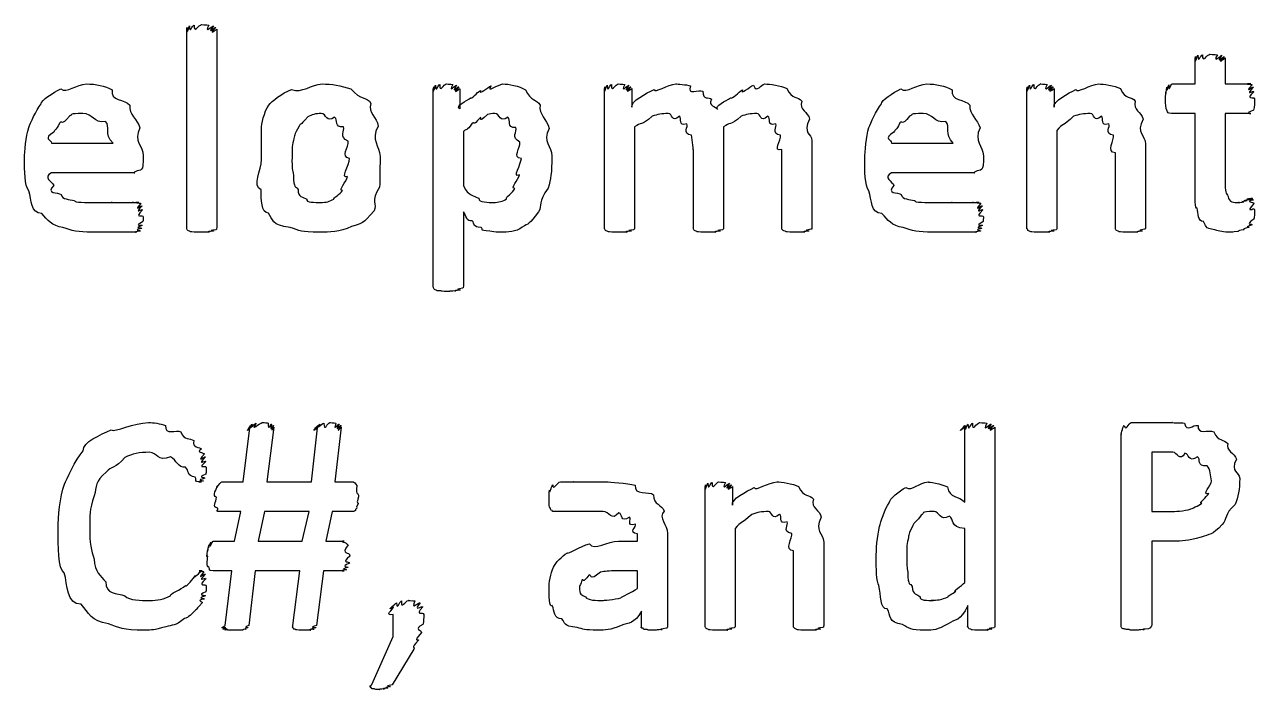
# Model space of a CAD drawing. Header units: millimetres. Extents: x 0 to 216, y 0 to 279.
# Drawn here: x 115.94 to 130.57, y 118.52 to 126.44 of the extents above; entities that cross this region are included whole.
import ezdxf

# ---------------------------------------------------------------- set-up
doc = ezdxf.new("R2010")
doc.units = ezdxf.units.MM
doc.layers.get('0').update_dxf_attribs({"linetype": 'CONTINUOUS'})

msp = doc.modelspace()

# ---------------------------------------------------------------- linework, layer by layer
at = {"color": 0}
for p, q in [((117.865, 124.021), (117.865, 126.38)), ((118.223, 126.38), (118.223, 124.021)), ((129.866, 125.729), (129.866, 126.038)), ((130.225, 126.038), (130.225, 125.729)), ((129.591, 125.729), (129.866, 125.729)), ((130.225, 125.729), (130.528, 125.729)), ((120.8, 123.321), (120.8, 125.669)), ((121.114, 125.669), (121.114, 125.432)), ((122.837, 124.021), (122.837, 125.674)), ((123.162, 125.674), (123.162, 125.454)), ((127.864, 124.021), (127.864, 125.674)), ((128.189, 125.674), (128.189, 125.454)), ((129.866, 125.377), (129.585, 125.377)), ((129.866, 124.484), (129.866, 125.377)), ((130.528, 125.377), (130.225, 125.377)), ((130.225, 125.377), (130.225, 124.605)), ((121.158, 125.162), (121.158, 124.522)), ((123.195, 125.217), (123.195, 124.021)), ((124.254, 125.217), (124.254, 124.021)), ((128.222, 125.173), (128.222, 124.021)), ((116.255, 125.024), (116.989, 125.024)), ((125.306, 125.052), (125.306, 124.021)), ((126.255, 125.024), (126.988, 125.024)), ((129.275, 125.013), (129.275, 124.021)), ((117.347, 124.875), (117.347, 124.815)), ((120.166, 124.864), (120.166, 124.864)), ((122.211, 124.87), (122.211, 124.87)), ((123.895, 124.021), (123.895, 124.947)), ((124.948, 124.021), (124.948, 124.947)), ((127.346, 124.875), (127.346, 124.815)), ((128.917, 124.021), (128.917, 124.908)), ((119.803, 124.842), (119.803, 124.842)), ((121.848, 124.842), (121.848, 124.842)), ((117.242, 124.671), (116.255, 124.671)), ((127.241, 124.671), (126.255, 124.671)), ((121.158, 124.208), (121.158, 123.321)), ((130.572, 124.236), (130.572, 124.236)), ((118.539, 120.993), (118.616, 121.638)), ((118.903, 121.643), (118.82, 120.993)), ((119.349, 120.993), (119.421, 121.638)), ((119.702, 121.643), (119.63, 120.993)), ((127.124, 120.751), (127.124, 121.643)), ((127.482, 121.643), (127.482, 119.284)), ((129.107, 121.699), (129.598, 121.699)), ((128.986, 119.29), (128.986, 121.561)), ((129.603, 121.346), (129.35, 121.346)), ((129.35, 121.346), (129.35, 120.64)), ((118.285, 120.993), (118.539, 120.993)), ((118.82, 120.993), (119.349, 120.993)), ((119.63, 120.993), (119.845, 120.993)), ((124.035, 119.284), (124.035, 120.938)), ((124.36, 120.938), (124.36, 120.717)), ((130.061, 121.004), (130.061, 121.004)), ((130.397, 121.032), (130.397, 121.032)), ((119.911, 120.817), (119.911, 120.817)), ((118.511, 120.64), (118.285, 120.64)), ((118.434, 120.288), (118.511, 120.64)), ((118.792, 120.64), (118.715, 120.288)), ((119.321, 120.64), (118.792, 120.64)), ((119.239, 120.288), (119.321, 120.64)), ((119.597, 120.64), (119.52, 120.288)), ((119.845, 120.64), (119.597, 120.64)), ((129.35, 120.64), (129.598, 120.64)), ((123.23, 120.288), (123.23, 120.376)), ((123.588, 120.381), (123.588, 119.284)), ((124.393, 120.437), (124.393, 119.284)), ((127.124, 119.797), (127.124, 120.437)), ((118.181, 120.288), (118.434, 120.288)), ((118.715, 120.288), (119.239, 120.288)), ((119.52, 120.288), (119.741, 120.288)), ((123.004, 120.288), (123.23, 120.288)), ((125.087, 119.284), (125.087, 120.172)), ((125.446, 120.276), (125.446, 119.284)), ((129.598, 120.288), (129.35, 120.288)), ((129.35, 120.288), (129.35, 119.295)), ((118.401, 119.935), (118.181, 119.935)), ((118.324, 119.284), (118.401, 119.935)), ((118.682, 119.935), (118.605, 119.284)), ((119.211, 119.935), (118.682, 119.935)), ((119.129, 119.284), (119.211, 119.935)), ((119.493, 119.935), (119.41, 119.284)), ((119.741, 119.935), (119.493, 119.935)), ((123.23, 119.935), (122.993, 119.935)), ((123.23, 119.725), (123.23, 119.935)), ((118.098, 119.753), (118.098, 119.753)), ((123.279, 119.284), (123.279, 119.455)), ((127.163, 119.29), (127.163, 119.521)), ((120.322, 119.152), (120.322, 119.417)), ((120.686, 119.417), (120.686, 119.417)), ((120.069, 118.584), (120.322, 119.152)), ((120.57, 119.003), (120.311, 118.579))]:
    msp.add_line(p, q, dxfattribs=at)
for points in [[(117.865, 126.38), (117.865, 126.287), (117.866, 126.394), (117.87, 126.402)], [(117.87, 126.402), (117.876, 126.303), (117.887, 126.414), (117.898, 126.419)], [(117.898, 126.419), (117.901, 126.314), (117.931, 126.43), (117.953, 126.43)], [(117.953, 126.43), (117.949, 126.317), (118.008, 126.435), (118.041, 126.435)], [(118.041, 126.435), (118.019, 126.435), (118.108, 126.432), (118.129, 126.43)], [(118.129, 126.43), (118.066, 126.314), (118.174, 126.425), (118.185, 126.419)], [(118.185, 126.419), (118.092, 126.303), (118.208, 126.409), (118.212, 126.402)], [(118.212, 126.402), (118.103, 126.287), (118.223, 126.387), (118.223, 126.38)], [(129.866, 126.038), (129.866, 125.939), (129.868, 126.046), (129.872, 126.055)], [(129.872, 126.055), (129.877, 125.953), (129.889, 126.067), (129.899, 126.071)], [(129.899, 126.071), (129.902, 125.961), (129.933, 126.077), (129.955, 126.077)], [(129.955, 126.077), (129.95, 125.964), (130.01, 126.082), (130.043, 126.082)], [(130.043, 126.082), (130.021, 126.082), (130.109, 126.08), (130.131, 126.077)], [(130.131, 126.077), (130.067, 125.961), (130.175, 126.074), (130.186, 126.071)], [(130.186, 126.071), (130.094, 125.953), (130.21, 126.062), (130.213, 126.055)], [(130.213, 126.055), (130.105, 125.939), (130.225, 126.041), (130.225, 126.038)], [(116.366, 125.669), (116.432, 125.611), (116.56, 125.729), (116.674, 125.729)], [(116.674, 125.729), (116.78, 125.729), (116.892, 125.705), (116.978, 125.658)], [(119.114, 125.663), (119.232, 125.611), (119.356, 125.729), (119.477, 125.729)], [(119.477, 125.729), (119.585, 125.729), (119.705, 125.709), (119.819, 125.669)], [(120.828, 125.713), (120.833, 125.608), (120.858, 125.724), (120.878, 125.724)], [(120.878, 125.724), (120.873, 125.611), (120.924, 125.729), (120.954, 125.729)], [(120.954, 125.729), (120.935, 125.729), (121.012, 125.727), (121.032, 125.724)], [(121.032, 125.724), (120.972, 125.608), (121.065, 125.72), (121.076, 125.713)], [(121.489, 125.707), (121.42, 125.611), (121.579, 125.729), (121.627, 125.729)], [(121.627, 125.729), (121.693, 125.729), (121.823, 125.705), (121.897, 125.658)], [(122.87, 125.713), (122.873, 125.608), (122.9, 125.724), (122.92, 125.724)], [(122.92, 125.724), (122.914, 125.611), (122.969, 125.729), (123.002, 125.729)], [(123.002, 125.729), (122.976, 125.729), (123.057, 125.727), (123.08, 125.724)], [(123.08, 125.724), (123.02, 125.608), (123.118, 125.72), (123.129, 125.713)], [(123.427, 125.663), (123.432, 125.611), (123.597, 125.729), (123.686, 125.729)], [(123.686, 125.729), (123.704, 125.729), (123.81, 125.721), (123.862, 125.707)], [(124.612, 125.713), (124.652, 125.611), (124.7, 125.729), (124.744, 125.729)], [(124.744, 125.729), (124.802, 125.729), (124.938, 125.71), (125.009, 125.674)], [(126.365, 125.669), (126.431, 125.611), (126.559, 125.729), (126.673, 125.729)], [(126.673, 125.729), (126.78, 125.729), (126.891, 125.705), (126.977, 125.658)], [(127.897, 125.713), (127.9, 125.608), (127.927, 125.724), (127.947, 125.724)], [(127.947, 125.724), (127.941, 125.611), (127.996, 125.729), (128.029, 125.729)], [(128.029, 125.729), (128.003, 125.729), (128.084, 125.727), (128.107, 125.724)], [(128.107, 125.724), (128.047, 125.608), (128.145, 125.72), (128.156, 125.713)], [(128.448, 125.663), (128.459, 125.611), (128.626, 125.729), (128.718, 125.729)], [(128.718, 125.729), (128.771, 125.729), (128.907, 125.71), (128.977, 125.674)], [(129.552, 125.718), (129.55, 125.611), (129.576, 125.729), (129.591, 125.729)], [(130.528, 125.729), (130.431, 125.729), (130.54, 125.725), (130.544, 125.718)], [(116.134, 125.493), (116.13, 125.531), (116.273, 125.627), (116.366, 125.669)], [(116.978, 125.658), (116.95, 125.52), (117.132, 125.553), (117.187, 125.476)], [(118.843, 125.476), (118.877, 125.523), (118.995, 125.619), (119.114, 125.663)], [(119.819, 125.669), (119.935, 125.534), (120.015, 125.575), (120.056, 125.498)], [(120.8, 125.669), (120.8, 125.586), (120.802, 125.692), (120.806, 125.696)], [(120.806, 125.696), (120.807, 125.597), (120.817, 125.709), (120.828, 125.713)], [(121.076, 125.713), (120.999, 125.597), (121.099, 125.703), (121.103, 125.696)], [(121.103, 125.696), (121.01, 125.582), (121.114, 125.68), (121.114, 125.669)], [(121.241, 125.564), (121.252, 125.538), (121.321, 125.63), (121.363, 125.652)], [(121.363, 125.652), (121.336, 125.586), (121.448, 125.696), (121.489, 125.707)], [(121.897, 125.658), (121.958, 125.52), (122.029, 125.553), (122.073, 125.476)], [(122.837, 125.674), (122.837, 125.582), (122.838, 125.688), (122.843, 125.696)], [(122.843, 125.696), (122.844, 125.597), (122.855, 125.709), (122.87, 125.713)], [(123.129, 125.713), (123.042, 125.597), (123.147, 125.703), (123.151, 125.696)], [(123.151, 125.696), (123.053, 125.582), (123.162, 125.681), (123.162, 125.674)], [(123.162, 125.454), (123.146, 125.523), (123.341, 125.619), (123.427, 125.663)], [(123.862, 125.707), (123.81, 125.582), (123.964, 125.67), (124.006, 125.641)], [(124.006, 125.641), (124.008, 125.527), (124.08, 125.583), (124.11, 125.548)], [(124.336, 125.564), (124.358, 125.542), (124.435, 125.636), (124.479, 125.658)], [(124.479, 125.658), (124.447, 125.589), (124.568, 125.702), (124.612, 125.713)], [(125.009, 125.674), (125.064, 125.538), (125.141, 125.587), (125.185, 125.525)], [(126.133, 125.493), (126.129, 125.531), (126.273, 125.627), (126.365, 125.669)], [(126.977, 125.658), (126.949, 125.52), (127.131, 125.553), (127.186, 125.476)], [(127.864, 125.674), (127.864, 125.582), (127.865, 125.688), (127.87, 125.696)], [(127.87, 125.696), (127.871, 125.597), (127.882, 125.709), (127.897, 125.713)], [(128.156, 125.713), (128.069, 125.597), (128.174, 125.703), (128.178, 125.696)], [(128.178, 125.696), (128.081, 125.582), (128.189, 125.681), (128.189, 125.674)], [(128.189, 125.454), (128.169, 125.523), (128.363, 125.619), (128.448, 125.663)], [(128.977, 125.674), (129.033, 125.538), (129.11, 125.587), (129.154, 125.525)], [(129.514, 125.553), (129.514, 125.527), (129.515, 125.614), (129.519, 125.636)], [(129.519, 125.636), (129.521, 125.571), (129.526, 125.676), (129.53, 125.691)], [(129.53, 125.691), (129.532, 125.6), (129.544, 125.714), (129.552, 125.718)], [(130.544, 125.718), (130.442, 125.6), (130.557, 125.705), (130.561, 125.691)], [(130.561, 125.691), (130.451, 125.571), (130.566, 125.658), (130.566, 125.636)], [(130.566, 125.636), (130.453, 125.527), (130.572, 125.586), (130.572, 125.553)], [(115.985, 125.211), (116.005, 125.258), (116.071, 125.415), (116.134, 125.493)], [(117.187, 125.476), (117.177, 125.366), (117.282, 125.308), (117.308, 125.206)], [(118.755, 125.195), (118.755, 125.247), (118.784, 125.399), (118.843, 125.476)], [(120.056, 125.498), (120.019, 125.384), (120.129, 125.334), (120.144, 125.228)], [(121.114, 125.432), (121.054, 125.465), (121.2, 125.527), (121.241, 125.564)], [(122.073, 125.476), (122.049, 125.366), (122.156, 125.306), (122.178, 125.2)], [(124.11, 125.548), (124.068, 125.454), (124.163, 125.47), (124.182, 125.426)], [(124.182, 125.426), (124.141, 125.465), (124.288, 125.527), (124.336, 125.564)], [(125.185, 125.525), (125.152, 125.417), (125.259, 125.395), (125.279, 125.311)], [(125.984, 125.211), (126.004, 125.258), (126.07, 125.415), (126.133, 125.493)], [(127.186, 125.476), (127.176, 125.366), (127.281, 125.308), (127.307, 125.206)], [(129.154, 125.525), (129.121, 125.417), (129.228, 125.395), (129.248, 125.311)], [(129.53, 125.415), (129.514, 125.432), (129.514, 125.49), (129.514, 125.553)], [(130.572, 125.553), (130.572, 125.432), (130.568, 125.444), (130.561, 125.415)], [(116.47, 125.344), (116.366, 125.218), (116.388, 125.3), (116.355, 125.266)], [(116.63, 125.377), (116.457, 125.377), (116.517, 125.366), (116.47, 125.344)], [(116.9, 125.283), (116.754, 125.258), (116.751, 125.377), (116.63, 125.377)], [(119.306, 125.338), (119.199, 125.207), (119.231, 125.275), (119.202, 125.228)], [(119.466, 125.377), (119.402, 125.377), (119.35, 125.363), (119.306, 125.338)], [(119.626, 125.332), (119.527, 125.258), (119.528, 125.377), (119.466, 125.377)], [(119.731, 125.217), (119.615, 125.203), (119.67, 125.306), (119.626, 125.332)], [(121.357, 125.327), (121.259, 125.211), (121.296, 125.29), (121.263, 125.261)], [(121.445, 125.366), (121.319, 125.244), (121.386, 125.345), (121.357, 125.327)], [(121.533, 125.377), (121.495, 125.377), (121.474, 125.373), (121.445, 125.366)], [(121.688, 125.332), (121.586, 125.258), (121.595, 125.377), (121.533, 125.377)], [(121.781, 125.211), (121.667, 125.2), (121.728, 125.302), (121.688, 125.332)], [(123.405, 125.344), (123.27, 125.218), (123.273, 125.283), (123.195, 125.217)], [(123.597, 125.377), (123.516, 125.377), (123.471, 125.366), (123.405, 125.344)], [(123.73, 125.344), (123.631, 125.258), (123.649, 125.377), (123.597, 125.377)], [(123.818, 125.256), (123.704, 125.218), (123.766, 125.324), (123.73, 125.344)], [(124.463, 125.344), (124.328, 125.218), (124.331, 125.283), (124.254, 125.217)], [(124.65, 125.377), (124.57, 125.377), (124.525, 125.366), (124.463, 125.344)], [(124.783, 125.344), (124.685, 125.258), (124.701, 125.377), (124.65, 125.377)], [(124.876, 125.256), (124.762, 125.218), (124.823, 125.324), (124.783, 125.344)], [(125.279, 125.311), (125.188, 125.134), (125.306, 125.142), (125.306, 125.052)], [(126.469, 125.344), (126.365, 125.218), (126.387, 125.3), (126.354, 125.266)], [(126.629, 125.377), (126.456, 125.377), (126.516, 125.366), (126.469, 125.344)], [(126.899, 125.283), (126.753, 125.258), (126.751, 125.377), (126.629, 125.377)], [(128.421, 125.344), (128.29, 125.218), (128.291, 125.268), (128.222, 125.173)], [(128.619, 125.377), (128.536, 125.377), (128.487, 125.366), (128.421, 125.344)], [(128.752, 125.344), (128.654, 125.258), (128.67, 125.377), (128.619, 125.377)], [(128.84, 125.256), (128.727, 125.218), (128.787, 125.324), (128.752, 125.344)], [(129.248, 125.311), (129.157, 125.134), (129.275, 125.13), (129.275, 125.013)], [(129.585, 125.377), (129.538, 125.377), (129.544, 125.389), (129.53, 125.415)], [(130.561, 125.415), (130.44, 125.377), (130.542, 125.377), (130.528, 125.377)], [(115.936, 124.842), (115.936, 124.92), (115.952, 125.101), (115.985, 125.211)], [(116.283, 125.156), (116.148, 125.071), (116.255, 125.071), (116.255, 125.024)], [(116.355, 125.266), (116.302, 125.156), (116.301, 125.2), (116.283, 125.156)], [(116.989, 125.024), (116.876, 125.134), (116.962, 125.22), (116.9, 125.283)], [(117.308, 125.206), (117.228, 125.042), (117.347, 124.992), (117.347, 124.875)], [(118.755, 124.831), (118.755, 124.909), (118.755, 125.084), (118.755, 125.195)], [(119.202, 125.228), (119.141, 125.112), (119.149, 125.123), (119.136, 125.057)], [(119.786, 125.046), (119.666, 125.104), (119.756, 125.169), (119.731, 125.217)], [(120.144, 125.228), (120.048, 125.053), (120.166, 124.999), (120.166, 124.864)], [(121.263, 125.261), (121.193, 125.156), (121.194, 125.202), (121.158, 125.162)], [(121.831, 125.035), (121.715, 125.097), (121.806, 125.159), (121.781, 125.211)], [(122.178, 125.2), (122.093, 125.038), (122.211, 124.987), (122.211, 124.87)], [(123.873, 125.118), (123.752, 125.141), (123.843, 125.218), (123.818, 125.256)], [(124.932, 125.118), (124.81, 125.141), (124.901, 125.218), (124.876, 125.256)], [(125.935, 124.842), (125.935, 124.92), (125.951, 125.101), (125.984, 125.211)], [(126.282, 125.156), (126.147, 125.071), (126.255, 125.071), (126.255, 125.024)], [(126.354, 125.266), (126.301, 125.156), (126.3, 125.2), (126.282, 125.156)], [(126.988, 125.024), (126.875, 125.134), (126.962, 125.22), (126.899, 125.283)], [(127.307, 125.206), (127.228, 125.042), (127.346, 124.992), (127.346, 124.875)], [(128.895, 125.118), (128.775, 125.141), (128.864, 125.218), (128.84, 125.256)], [(119.136, 125.057), (119.115, 124.982), (119.119, 124.926), (119.119, 124.853)], [(119.803, 124.842), (119.688, 124.859), (119.797, 124.982), (119.786, 125.046)], [(121.848, 124.842), (121.733, 124.85), (121.842, 124.972), (121.831, 125.035)], [(123.895, 124.947), (123.895, 124.916), (123.887, 125.065), (123.873, 125.118)], [(124.948, 124.947), (124.832, 124.916), (124.943, 125.065), (124.932, 125.118)], [(128.917, 124.908), (128.801, 124.916), (128.909, 125.065), (128.895, 125.118)], [(119.119, 124.853), (119.115, 124.718), (119.125, 124.71), (119.136, 124.643)], [(120.166, 124.864), (120.166, 124.667), (120.164, 124.611), (120.161, 124.5)], [(122.211, 124.87), (122.211, 124.663), (122.196, 124.602), (122.167, 124.489)], [(115.985, 124.456), (115.936, 124.52), (115.936, 124.695), (115.936, 124.842)], [(117.314, 124.704), (117.184, 124.671), (117.267, 124.671), (117.242, 124.671)], [(117.347, 124.815), (117.347, 124.715), (117.336, 124.726), (117.314, 124.704)], [(118.75, 124.467), (118.637, 124.524), (118.755, 124.695), (118.755, 124.831)], [(119.78, 124.627), (119.688, 124.59), (119.803, 124.765), (119.803, 124.842)], [(121.825, 124.649), (121.733, 124.601), (121.848, 124.776), (121.848, 124.842)], [(125.984, 124.456), (125.935, 124.52), (125.935, 124.695), (125.935, 124.842)], [(127.313, 124.704), (127.183, 124.671), (127.266, 124.671), (127.241, 124.671)], [(127.346, 124.815), (127.346, 124.715), (127.335, 124.726), (127.313, 124.704)], [(116.255, 124.671), (116.148, 124.616), (116.264, 124.567), (116.283, 124.522)], [(119.136, 124.643), (119.137, 124.473), (119.164, 124.524), (119.191, 124.473)], [(119.72, 124.462), (119.662, 124.462), (119.769, 124.564), (119.78, 124.627)], [(121.77, 124.484), (121.707, 124.479), (121.815, 124.59), (121.825, 124.649)], [(126.255, 124.671), (126.147, 124.616), (126.263, 124.567), (126.282, 124.522)], [(130.225, 124.605), (130.222, 124.413), (130.236, 124.437), (130.258, 124.39)], [(116.14, 124.186), (116.005, 124.186), (116.021, 124.349), (115.985, 124.456)], [(116.283, 124.522), (116.185, 124.413), (116.33, 124.445), (116.371, 124.412)], [(116.371, 124.412), (116.384, 124.351), (116.465, 124.358), (116.531, 124.34)], [(118.838, 124.192), (118.751, 124.193), (118.75, 124.36), (118.75, 124.467)], [(119.191, 124.473), (119.188, 124.374), (119.251, 124.386), (119.295, 124.357)], [(119.615, 124.357), (119.607, 124.369), (119.694, 124.418), (119.72, 124.462)], [(120.161, 124.5), (120.045, 124.332), (120.139, 124.299), (120.095, 124.219)], [(121.158, 124.522), (121.219, 124.387), (121.281, 124.404), (121.34, 124.368)], [(121.671, 124.362), (121.656, 124.376), (121.744, 124.431), (121.77, 124.484)], [(122.167, 124.489), (122.038, 124.321), (122.102, 124.285), (122.052, 124.208)], [(126.139, 124.186), (126.004, 124.186), (126.02, 124.349), (125.984, 124.456)], [(126.282, 124.522), (126.184, 124.413), (126.329, 124.445), (126.37, 124.412)], [(126.37, 124.412), (126.383, 124.351), (126.464, 124.358), (126.53, 124.34)], [(129.889, 124.252), (129.866, 124.222), (129.866, 124.395), (129.866, 124.484)], [(116.531, 124.34), (116.516, 124.318), (116.677, 124.318), (116.774, 124.318)], [(116.774, 124.318), (116.806, 124.318), (116.918, 124.318), (116.978, 124.318)], [(116.978, 124.318), (116.924, 124.318), (117.085, 124.318), (117.126, 124.318)], [(117.126, 124.318), (117.126, 124.318), (117.205, 124.318), (117.231, 124.318)], [(117.231, 124.318), (117.181, 124.318), (117.282, 124.318), (117.297, 124.318)], [(117.297, 124.318), (117.206, 124.318), (117.315, 124.314), (117.319, 124.307)], [(117.319, 124.307), (117.217, 124.189), (117.332, 124.293), (117.336, 124.28)], [(117.336, 124.28), (117.226, 124.164), (117.341, 124.252), (117.341, 124.23)], [(119.295, 124.357), (119.276, 124.318), (119.394, 124.318), (119.461, 124.318)], [(119.461, 124.318), (119.519, 124.318), (119.571, 124.331), (119.615, 124.357)], [(121.34, 124.368), (121.336, 124.318), (121.459, 124.318), (121.522, 124.318)], [(121.522, 124.318), (121.575, 124.318), (121.63, 124.332), (121.671, 124.362)], [(126.53, 124.34), (126.515, 124.318), (126.676, 124.318), (126.772, 124.318)], [(126.772, 124.318), (126.806, 124.318), (126.917, 124.318), (126.977, 124.318)], [(126.977, 124.318), (126.923, 124.318), (127.084, 124.318), (127.125, 124.318)], [(127.125, 124.318), (127.125, 124.318), (127.204, 124.318), (127.23, 124.318)], [(127.23, 124.318), (127.181, 124.318), (127.281, 124.318), (127.296, 124.318)], [(127.296, 124.318), (127.205, 124.318), (127.314, 124.314), (127.318, 124.307)], [(127.318, 124.307), (127.216, 124.189), (127.331, 124.293), (127.335, 124.28)], [(127.335, 124.28), (127.225, 124.164), (127.34, 124.252), (127.34, 124.23)], [(130.258, 124.39), (130.27, 124.318), (130.327, 124.318), (130.39, 124.318)], [(130.39, 124.318), (130.354, 124.318), (130.43, 124.32), (130.445, 124.324)], [(130.445, 124.324), (130.385, 124.329), (130.473, 124.336), (130.484, 124.34)], [(130.484, 124.34), (130.409, 124.34), (130.508, 124.353), (130.517, 124.357)], [(130.517, 124.357), (130.429, 124.351), (130.536, 124.368), (130.544, 124.368)], [(130.544, 124.368), (130.44, 124.351), (130.551, 124.365), (130.555, 124.362)], [(130.555, 124.362), (130.447, 124.347), (130.561, 124.357), (130.561, 124.346)], [(130.561, 124.346), (130.451, 124.329), (130.566, 124.325), (130.566, 124.307)], [(130.566, 124.307), (130.453, 124.175), (130.572, 124.265), (130.572, 124.236)], [(116.393, 124.021), (116.258, 124.038), (116.209, 124.112), (116.14, 124.186)], [(117.341, 124.23), (117.228, 124.12), (117.347, 124.181), (117.347, 124.147)], [(117.347, 124.147), (117.347, 124.065), (117.344, 124.105), (117.341, 124.087)], [(119.097, 124.021), (118.868, 124.043), (118.896, 124.117), (118.838, 124.192)], [(120.095, 124.219), (119.957, 124.054), (119.96, 124.076), (119.825, 124.032)], [(121.263, 124.098), (121.193, 124.087), (121.194, 124.167), (121.158, 124.208)], [(122.052, 124.208), (121.936, 124.05), (121.936, 124.07), (121.859, 124.026)], [(126.392, 124.021), (126.257, 124.038), (126.208, 124.112), (126.139, 124.186)], [(127.34, 124.23), (127.228, 124.12), (127.346, 124.181), (127.346, 124.147)], [(127.346, 124.147), (127.346, 124.065), (127.343, 124.105), (127.34, 124.087)], [(129.965, 124.092), (129.899, 124.094), (129.906, 124.189), (129.889, 124.252)], [(130.566, 124.12), (130.447, 124.038), (130.555, 124.068), (130.544, 124.054)], [(130.572, 124.236), (130.572, 124.098), (130.569, 124.149), (130.566, 124.12)], [(116.741, 123.965), (116.575, 123.965), (116.493, 123.983), (116.393, 124.021)], [(117.314, 123.977), (117.203, 123.965), (117.292, 123.965), (117.259, 123.965)], [(117.33, 124.01), (117.215, 123.983), (117.321, 123.988), (117.314, 123.977)], [(117.336, 124.043), (117.221, 124.006), (117.333, 124.021), (117.33, 124.01)], [(117.341, 124.087), (117.226, 124.032), (117.338, 124.056), (117.336, 124.043)], [(117.87, 123.993), (117.865, 123.99), (117.865, 124.01), (117.865, 124.021)], [(117.898, 123.977), (117.876, 123.98), (117.878, 123.989), (117.87, 123.993)], [(117.953, 123.965), (117.901, 123.968), (117.912, 123.972), (117.898, 123.977)], [(118.185, 123.977), (118.066, 123.968), (118.154, 123.968), (118.129, 123.965)], [(118.212, 123.993), (118.092, 123.98), (118.199, 123.983), (118.185, 123.977)], [(118.223, 124.021), (118.22, 123.99), (118.219, 124), (118.212, 123.993)], [(119.444, 123.965), (119.218, 123.965), (119.214, 123.983), (119.097, 124.021)], [(119.825, 124.032), (119.688, 123.965), (119.566, 123.965), (119.444, 123.965)], [(121.368, 124.021), (121.263, 124.024), (121.299, 124.068), (121.263, 124.098)], [(121.473, 123.977), (121.332, 123.983), (121.404, 124.001), (121.368, 124.021)], [(121.594, 123.965), (121.52, 123.965), (121.509, 123.968), (121.473, 123.977)], [(121.859, 124.026), (121.781, 123.965), (121.693, 123.965), (121.594, 123.965)], [(122.843, 123.999), (122.837, 123.994), (122.837, 124.012), (122.837, 124.021)], [(122.87, 123.977), (122.848, 123.98), (122.849, 123.99), (122.843, 123.999)], [(122.925, 123.965), (122.873, 123.968), (122.884, 123.972), (122.87, 123.977)], [(123.156, 123.977), (123.038, 123.968), (123.126, 123.968), (123.101, 123.965)], [(123.184, 123.993), (123.064, 123.98), (123.171, 123.983), (123.156, 123.977)], [(123.195, 124.021), (123.192, 123.99), (123.191, 124), (123.184, 123.993)], [(123.901, 123.993), (123.895, 123.99), (123.895, 124.01), (123.895, 124.021)], [(123.928, 123.977), (123.906, 123.98), (123.908, 123.989), (123.901, 123.993)], [(123.983, 123.965), (123.931, 123.968), (123.942, 123.972), (123.928, 123.977)], [(124.215, 123.977), (124.094, 123.968), (124.182, 123.968), (124.16, 123.965)], [(124.243, 123.993), (124.123, 123.98), (124.229, 123.983), (124.215, 123.977)], [(124.254, 124.021), (124.251, 123.99), (124.249, 124), (124.243, 123.993)], [(124.954, 123.993), (124.95, 123.99), (124.948, 124.01), (124.948, 124.021)], [(124.987, 123.977), (124.961, 123.98), (124.961, 123.989), (124.954, 123.993)], [(125.042, 123.965), (124.99, 123.968), (125, 123.972), (124.987, 123.977)], [(125.268, 123.977), (125.152, 123.968), (125.238, 123.968), (125.213, 123.965)], [(125.295, 123.999), (125.177, 123.98), (125.282, 123.983), (125.268, 123.977)], [(125.306, 124.021), (125.306, 123.994), (125.302, 124.006), (125.295, 123.999)], [(126.74, 123.965), (126.574, 123.965), (126.492, 123.983), (126.392, 124.021)], [(127.313, 123.977), (127.202, 123.965), (127.291, 123.965), (127.258, 123.965)], [(127.329, 124.01), (127.213, 123.983), (127.32, 123.988), (127.313, 123.977)], [(127.335, 124.043), (127.22, 124.006), (127.332, 124.021), (127.329, 124.01)], [(127.34, 124.087), (127.225, 124.032), (127.338, 124.056), (127.335, 124.043)], [(127.87, 123.999), (127.864, 123.994), (127.864, 124.012), (127.864, 124.021)], [(127.897, 123.977), (127.875, 123.98), (127.876, 123.99), (127.87, 123.999)], [(127.952, 123.965), (127.9, 123.968), (127.911, 123.972), (127.897, 123.977)], [(128.184, 123.977), (128.065, 123.968), (128.154, 123.968), (128.129, 123.965)], [(128.211, 123.993), (128.091, 123.98), (128.198, 123.983), (128.184, 123.977)], [(128.222, 124.021), (128.22, 123.99), (128.218, 124), (128.211, 123.993)], [(128.922, 123.993), (128.918, 123.99), (128.917, 124.01), (128.917, 124.021)], [(128.95, 123.977), (128.929, 123.98), (128.929, 123.989), (128.922, 123.993)], [(129.005, 123.965), (128.955, 123.968), (128.964, 123.972), (128.95, 123.977)], [(129.237, 123.977), (129.121, 123.968), (129.206, 123.968), (129.182, 123.965)], [(129.264, 123.999), (129.146, 123.98), (129.25, 123.983), (129.237, 123.977)], [(129.275, 124.021), (129.275, 123.994), (129.271, 124.006), (129.264, 123.999)], [(130.103, 123.993), (129.968, 124.006), (130.001, 124.048), (129.965, 124.092)], [(130.296, 123.965), (130.197, 123.965), (130.158, 123.974), (130.103, 123.993)], [(130.374, 123.971), (130.296, 123.965), (130.321, 123.965), (130.296, 123.965)], [(130.445, 123.993), (130.347, 123.977), (130.398, 123.978), (130.374, 123.971)], [(130.506, 124.021), (130.391, 123.99), (130.467, 124), (130.445, 123.993)], [(130.544, 124.054), (130.429, 124.012), (130.524, 124.032), (130.506, 124.021)], [(116.955, 123.965), (116.785, 123.965), (116.818, 123.965), (116.741, 123.965)], [(117.132, 123.965), (117.034, 123.965), (117.022, 123.965), (116.955, 123.965)], [(117.259, 123.965), (117.137, 123.965), (117.183, 123.965), (117.132, 123.965)], [(118.041, 123.965), (117.949, 123.965), (117.978, 123.965), (117.953, 123.965)], [(118.129, 123.965), (118.019, 123.965), (118.077, 123.965), (118.041, 123.965)], [(123.013, 123.965), (122.921, 123.965), (122.95, 123.965), (122.925, 123.965)], [(123.101, 123.965), (122.991, 123.965), (123.049, 123.965), (123.013, 123.965)], [(124.072, 123.965), (123.98, 123.965), (124.008, 123.965), (123.983, 123.965)], [(124.16, 123.965), (124.05, 123.965), (124.108, 123.965), (124.072, 123.965)], [(125.13, 123.965), (125.034, 123.965), (125.064, 123.965), (125.042, 123.965)], [(125.213, 123.965), (125.104, 123.965), (125.163, 123.965), (125.13, 123.965)], [(126.954, 123.965), (126.784, 123.965), (126.817, 123.965), (126.74, 123.965)], [(127.131, 123.965), (127.033, 123.965), (127.021, 123.965), (126.954, 123.965)], [(127.258, 123.965), (127.137, 123.965), (127.182, 123.965), (127.131, 123.965)], [(128.04, 123.965), (127.948, 123.965), (127.977, 123.965), (127.952, 123.965)], [(128.129, 123.965), (128.018, 123.965), (128.076, 123.965), (128.04, 123.965)], [(129.099, 123.965), (129.002, 123.965), (129.03, 123.965), (129.005, 123.965)], [(129.182, 123.965), (129.073, 123.965), (129.132, 123.965), (129.099, 123.965)], [(120.806, 123.293), (120.8, 123.29), (120.8, 123.31), (120.8, 123.321)], [(120.833, 123.276), (120.811, 123.275), (120.813, 123.286), (120.806, 123.293)], [(120.888, 123.265), (120.836, 123.264), (120.847, 123.27), (120.833, 123.276)], [(120.977, 123.26), (120.884, 123.26), (120.913, 123.263), (120.888, 123.265)], [(121.065, 123.265), (120.954, 123.26), (121.012, 123.26), (120.977, 123.26)], [(121.12, 123.276), (121.001, 123.264), (121.09, 123.265), (121.065, 123.265)], [(121.147, 123.299), (121.027, 123.275), (121.134, 123.281), (121.12, 123.276)], [(121.158, 123.321), (121.156, 123.293), (121.154, 123.307), (121.147, 123.299)], [(116.968, 121.611), (117.007, 121.58), (117.246, 121.699), (117.409, 121.699)], [(117.409, 121.699), (117.472, 121.699), (117.547, 121.688), (117.613, 121.666)], [(117.613, 121.666), (117.604, 121.54), (117.74, 121.622), (117.795, 121.588)], [(118.616, 121.638), (118.547, 121.551), (118.623, 121.657), (118.627, 121.666)], [(118.627, 121.666), (118.556, 121.567), (118.638, 121.678), (118.649, 121.682)], [(118.649, 121.682), (118.577, 121.577), (118.674, 121.693), (118.693, 121.693)], [(118.693, 121.693), (118.613, 121.58), (118.734, 121.699), (118.765, 121.699)], [(118.765, 121.699), (118.794, 121.699), (118.821, 121.696), (118.836, 121.693)], [(118.836, 121.693), (118.827, 121.577), (118.867, 121.689), (118.875, 121.682)], [(118.875, 121.682), (118.845, 121.567), (118.893, 121.672), (118.897, 121.666)], [(118.897, 121.666), (118.853, 121.551), (118.903, 121.65), (118.903, 121.643)], [(119.421, 121.638), (119.319, 121.551), (119.428, 121.657), (119.432, 121.666)], [(119.432, 121.666), (119.327, 121.567), (119.443, 121.678), (119.454, 121.682)], [(119.454, 121.682), (119.349, 121.577), (119.479, 121.693), (119.498, 121.693)], [(119.498, 121.693), (119.503, 121.58), (119.539, 121.699), (119.57, 121.699)], [(119.57, 121.699), (119.561, 121.699), (119.622, 121.696), (119.641, 121.693)], [(119.641, 121.693), (119.599, 121.577), (119.672, 121.689), (119.68, 121.682)], [(119.68, 121.682), (119.616, 121.567), (119.698, 121.672), (119.702, 121.666)], [(119.702, 121.666), (119.625, 121.551), (119.705, 121.65), (119.702, 121.643)], [(127.124, 121.643), (127.008, 121.551), (127.125, 121.657), (127.129, 121.666)], [(127.129, 121.666), (127.137, 121.567), (127.147, 121.678), (127.163, 121.682)], [(127.163, 121.682), (127.165, 121.573), (127.196, 121.689), (127.218, 121.693)], [(127.218, 121.693), (127.21, 121.58), (127.267, 121.699), (127.301, 121.699)], [(127.301, 121.699), (127.28, 121.699), (127.367, 121.696), (127.389, 121.693)], [(127.389, 121.693), (127.324, 121.573), (127.427, 121.685), (127.438, 121.682)], [(127.438, 121.682), (127.35, 121.567), (127.463, 121.672), (127.471, 121.666)], [(127.471, 121.666), (127.364, 121.551), (127.482, 121.65), (127.482, 121.643)], [(128.986, 121.561), (128.986, 121.536), (128.998, 121.643), (129.024, 121.666)], [(129.024, 121.666), (129.037, 121.58), (129.077, 121.699), (129.107, 121.699)], [(129.598, 121.699), (129.562, 121.699), (129.697, 121.696), (129.741, 121.693)], [(129.741, 121.693), (129.769, 121.573), (129.837, 121.679), (129.901, 121.666)], [(129.901, 121.666), (129.892, 121.544), (130.025, 121.624), (130.088, 121.588)], [(116.632, 121.363), (116.628, 121.467), (116.838, 121.555), (116.968, 121.611)], [(117.795, 121.588), (117.836, 121.478), (117.905, 121.524), (117.949, 121.484)], [(117.949, 121.484), (117.924, 121.397), (118.024, 121.409), (118.043, 121.384)], [(130.088, 121.588), (130.139, 121.47), (130.21, 121.506), (130.254, 121.451)], [(116.411, 120.966), (116.436, 121.015), (116.535, 121.255), (116.632, 121.363)], [(117.42, 121.346), (117.304, 121.346), (117.216, 121.325), (117.128, 121.285)], [(117.674, 121.291), (117.51, 121.227), (117.519, 121.346), (117.42, 121.346)], [(118.043, 121.384), (117.961, 121.346), (118.072, 121.34), (118.076, 121.329)], [(129.746, 121.335), (129.68, 121.227), (129.65, 121.346), (129.603, 121.346)], [(129.895, 121.291), (129.78, 121.216), (129.798, 121.331), (129.746, 121.335)], [(130.254, 121.451), (130.231, 121.364), (130.336, 121.336), (130.358, 121.263)], [(117.128, 121.285), (117.013, 121.147), (116.969, 121.186), (116.907, 121.109)], [(117.85, 121.17), (117.767, 121.154), (117.742, 121.254), (117.674, 121.291)], [(118.076, 121.329), (117.968, 121.205), (118.083, 121.304), (118.087, 121.291)], [(118.087, 121.291), (117.977, 121.176), (118.092, 121.258), (118.092, 121.236)], [(118.092, 121.236), (117.979, 121.136), (118.098, 121.194), (118.098, 121.17)], [(130.011, 121.186), (129.874, 121.17), (129.942, 121.269), (129.895, 121.291)], [(130.358, 121.263), (130.278, 121.103), (130.397, 121.116), (130.397, 121.032)], [(116.907, 121.109), (116.771, 120.996), (116.797, 120.941), (116.764, 120.828)], [(117.966, 121.048), (117.862, 121.066), (117.897, 121.126), (117.85, 121.17)], [(118.043, 120.993), (117.924, 120.993), (117.999, 121.011), (117.966, 121.048)], [(118.092, 121.087), (117.977, 121.037), (118.088, 121.051), (118.081, 121.037)], [(118.098, 121.17), (118.098, 121.077), (118.095, 121.109), (118.092, 121.087)], [(130.061, 121.004), (130.055, 121.073), (130.044, 121.138), (130.011, 121.186)], [(116.334, 120.431), (116.334, 120.585), (116.359, 120.811), (116.411, 120.966)], [(118.065, 121.004), (117.951, 120.993), (118.05, 120.993), (118.043, 120.993)], [(118.081, 121.037), (117.966, 121.007), (118.072, 121.011), (118.065, 121.004)], [(118.219, 120.811), (118.161, 120.819), (118.225, 120.923), (118.236, 120.949)], [(118.236, 120.949), (118.183, 120.875), (118.263, 120.993), (118.285, 120.993)], [(119.845, 120.993), (119.852, 120.993), (119.878, 120.978), (119.889, 120.949)], [(119.889, 120.949), (119.878, 120.817), (119.911, 120.875), (119.911, 120.817)], [(122.177, 120.795), (122.177, 120.787), (122.178, 120.872), (122.182, 120.894)], [(122.182, 120.894), (122.188, 120.831), (122.202, 120.938), (122.221, 120.96)], [(122.221, 120.96), (122.224, 120.875), (122.271, 120.993), (122.315, 120.993)], [(122.315, 120.993), (122.312, 120.993), (122.41, 120.993), (122.469, 120.993)], [(122.469, 120.993), (122.43, 120.993), (122.59, 120.993), (122.657, 120.993)], [(122.657, 120.993), (122.684, 120.993), (122.796, 120.993), (122.866, 120.993)], [(122.866, 120.993), (122.885, 120.993), (123.11, 120.979), (123.202, 120.954)], [(123.202, 120.954), (123.187, 120.824), (123.367, 120.89), (123.422, 120.839)], [(124.035, 120.938), (124.035, 120.846), (124.036, 120.952), (124.04, 120.96)], [(124.04, 120.96), (124.041, 120.861), (124.053, 120.972), (124.068, 120.977)], [(124.068, 120.977), (124.07, 120.872), (124.098, 120.988), (124.117, 120.988)], [(124.117, 120.988), (124.112, 120.875), (124.167, 120.993), (124.2, 120.993)], [(124.2, 120.993), (124.174, 120.993), (124.255, 120.99), (124.277, 120.988)], [(124.277, 120.988), (124.218, 120.872), (124.316, 120.983), (124.327, 120.977)], [(124.327, 120.977), (124.24, 120.861), (124.345, 120.967), (124.349, 120.96)], [(124.349, 120.96), (124.251, 120.846), (124.36, 120.945), (124.36, 120.938)], [(124.36, 120.717), (124.339, 120.787), (124.533, 120.883), (124.619, 120.927)], [(124.619, 120.927), (124.63, 120.875), (124.797, 120.993), (124.889, 120.993)], [(124.889, 120.993), (124.941, 120.993), (125.078, 120.974), (125.148, 120.938)], [(125.148, 120.938), (125.203, 120.802), (125.28, 120.851), (125.324, 120.789)], [(126.226, 120.745), (126.228, 120.79), (126.347, 120.886), (126.424, 120.927)], [(126.424, 120.927), (126.501, 120.875), (126.589, 120.993), (126.688, 120.993)], [(126.688, 120.993), (126.684, 120.993), (126.85, 120.972), (126.92, 120.933)], [(126.92, 120.933), (126.942, 120.795), (127.058, 120.831), (127.124, 120.751)], [(130.028, 120.855), (129.937, 120.831), (130.061, 120.952), (130.061, 121.004)], [(130.397, 121.032), (130.397, 120.905), (130.377, 120.814), (130.342, 120.723)], [(116.764, 120.828), (116.705, 120.654), (116.714, 120.592), (116.714, 120.453)], [(118.236, 120.679), (118.161, 120.696), (118.219, 120.752), (118.219, 120.811)], [(119.911, 120.817), (119.878, 120.724), (119.908, 120.756), (119.906, 120.734)], [(122.177, 120.729), (122.177, 120.72), (122.177, 120.773), (122.177, 120.795)], [(123.422, 120.839), (123.419, 120.72), (123.523, 120.723), (123.549, 120.646)], [(125.324, 120.789), (125.291, 120.68), (125.399, 120.658), (125.418, 120.574)], [(129.945, 120.74), (129.897, 120.74), (130.008, 120.811), (130.028, 120.855)], [(118.285, 120.64), (118.183, 120.64), (118.247, 120.653), (118.236, 120.679)], [(119.873, 120.651), (119.845, 120.64), (119.856, 120.64), (119.845, 120.64)], [(119.889, 120.679), (119.859, 120.654), (119.88, 120.658), (119.873, 120.651)], [(119.906, 120.734), (119.87, 120.68), (119.896, 120.693), (119.889, 120.679)], [(122.193, 120.679), (122.18, 120.68), (122.18, 120.709), (122.177, 120.729)], [(122.216, 120.651), (122.195, 120.654), (122.2, 120.668), (122.193, 120.679)], [(122.243, 120.64), (122.21, 120.64), (122.222, 120.643), (122.216, 120.651)], [(122.315, 120.64), (122.235, 120.64), (122.257, 120.64), (122.243, 120.64)], [(122.436, 120.64), (122.301, 120.64), (122.348, 120.64), (122.315, 120.64)], [(122.601, 120.64), (122.514, 120.64), (122.483, 120.64), (122.436, 120.64)], [(122.822, 120.64), (122.642, 120.64), (122.668, 120.64), (122.601, 120.64)], [(123.009, 120.624), (122.916, 120.522), (122.895, 120.64), (122.822, 120.64)], [(123.136, 120.574), (123.017, 120.5), (123.06, 120.613), (123.009, 120.624)], [(123.549, 120.646), (123.469, 120.566), (123.588, 120.481), (123.588, 120.381)], [(124.591, 120.607), (124.46, 120.482), (124.462, 120.531), (124.393, 120.437)], [(124.789, 120.64), (124.707, 120.64), (124.657, 120.629), (124.591, 120.607)], [(124.922, 120.607), (124.824, 120.522), (124.841, 120.64), (124.789, 120.64)], [(125.01, 120.519), (124.897, 120.482), (124.958, 120.588), (124.922, 120.607)], [(126.11, 120.464), (126.122, 120.515), (126.173, 120.668), (126.226, 120.745)], [(126.76, 120.64), (126.589, 120.64), (126.65, 120.625), (126.606, 120.596)], [(126.942, 120.585), (126.828, 120.522), (126.822, 120.64), (126.76, 120.64)], [(129.598, 120.64), (129.595, 120.64), (129.752, 120.649), (129.807, 120.668)], [(129.807, 120.668), (129.824, 120.676), (129.908, 120.709), (129.945, 120.74)], [(130.342, 120.723), (130.205, 120.603), (130.254, 120.552), (130.187, 120.486)], [(123.208, 120.492), (123.083, 120.456), (123.169, 120.552), (123.136, 120.574)], [(123.23, 120.376), (123.114, 120.39), (123.221, 120.458), (123.208, 120.492)], [(125.065, 120.381), (124.945, 120.405), (125.035, 120.482), (125.01, 120.519)], [(125.418, 120.574), (125.327, 120.398), (125.446, 120.394), (125.446, 120.276)], [(126.071, 120.089), (126.071, 120.177), (126.083, 120.354), (126.11, 120.464)], [(126.507, 120.475), (126.453, 120.365), (126.463, 120.372), (126.451, 120.31)], [(126.606, 120.596), (126.504, 120.464), (126.532, 120.526), (126.507, 120.475)], [(127.124, 120.437), (126.945, 120.453), (127, 120.552), (126.942, 120.585)], [(130.187, 120.486), (130.073, 120.356), (130.038, 120.373), (129.939, 120.337)], [(116.406, 119.913), (116.334, 119.953), (116.334, 120.235), (116.334, 120.431)], [(116.714, 120.453), (116.705, 120.255), (116.731, 120.183), (116.764, 120.073)], [(125.087, 120.172), (124.972, 120.18), (125.079, 120.329), (125.065, 120.381)], [(126.451, 120.31), (126.431, 120.239), (126.435, 120.184), (126.435, 120.122)], [(129.939, 120.337), (129.76, 120.288), (129.73, 120.288), (129.598, 120.288)], [(118.115, 120.111), (118.092, 120.081), (118.116, 120.166), (118.12, 120.188)], [(118.12, 120.188), (118.099, 120.125), (118.127, 120.228), (118.131, 120.244)], [(118.131, 120.244), (118.11, 120.155), (118.145, 120.268), (118.153, 120.276)], [(118.153, 120.276), (118.126, 120.169), (118.17, 120.288), (118.181, 120.288)], [(119.741, 120.288), (119.665, 120.288), (119.774, 120.273), (119.785, 120.244)], [(119.785, 120.244), (119.691, 120.114), (119.807, 120.173), (119.807, 120.111)], [(122.397, 120.15), (122.393, 120.125), (122.553, 120.232), (122.657, 120.255)], [(122.657, 120.255), (122.717, 120.169), (122.874, 120.288), (123.004, 120.288)], [(116.764, 120.073), (116.771, 119.92), (116.842, 119.876), (116.902, 119.803)], [(118.131, 119.973), (118.092, 119.99), (118.115, 120.048), (118.115, 120.111)], [(119.801, 120.028), (119.683, 119.975), (119.791, 119.987), (119.785, 119.973)], [(119.807, 120.111), (119.691, 120.019), (119.804, 120.051), (119.801, 120.028)], [(122.232, 119.979), (122.254, 120.034), (122.327, 120.106), (122.397, 120.15)], [(126.104, 119.759), (126.071, 119.805), (126.071, 119.975), (126.071, 120.089)], [(126.435, 120.122), (126.431, 119.99), (126.438, 119.984), (126.446, 119.918)], [(116.61, 119.538), (116.429, 119.538), (116.453, 119.765), (116.406, 119.913)], [(117.85, 119.759), (117.866, 119.743), (117.941, 119.842), (117.971, 119.88)], [(117.971, 119.88), (117.928, 119.816), (118.029, 119.935), (118.048, 119.935)], [(118.048, 119.935), (117.957, 119.935), (118.066, 119.931), (118.07, 119.924)], [(118.07, 119.924), (117.968, 119.805), (118.083, 119.91), (118.087, 119.896)], [(118.087, 119.896), (117.977, 119.78), (118.092, 119.866), (118.092, 119.841)], [(118.181, 119.935), (118.117, 119.935), (118.145, 119.947), (118.131, 119.973)], [(119.768, 119.946), (119.658, 119.935), (119.751, 119.935), (119.741, 119.935)], [(119.785, 119.973), (119.672, 119.949), (119.775, 119.953), (119.768, 119.946)], [(122.177, 119.736), (122.177, 119.776), (122.195, 119.908), (122.232, 119.979)], [(122.651, 119.885), (122.574, 119.769), (122.586, 119.849), (122.568, 119.825)], [(122.789, 119.918), (122.647, 119.798), (122.687, 119.899), (122.651, 119.885)], [(122.993, 119.935), (122.878, 119.935), (122.847, 119.929), (122.789, 119.918)], [(126.446, 119.918), (126.449, 119.743), (126.475, 119.798), (126.501, 119.747)], [(116.902, 119.803), (116.892, 119.655), (117.04, 119.673), (117.128, 119.637)], [(117.674, 119.637), (117.649, 119.655), (117.802, 119.714), (117.85, 119.759)], [(118.092, 119.841), (117.979, 119.732), (118.098, 119.789), (118.098, 119.753)], [(118.098, 119.753), (118.098, 119.67), (118.095, 119.705), (118.092, 119.687)], [(122.216, 119.521), (122.177, 119.485), (122.177, 119.655), (122.177, 119.736)], [(122.568, 119.825), (122.537, 119.721), (122.541, 119.776), (122.541, 119.747)], [(122.541, 119.747), (122.537, 119.64), (122.564, 119.655), (122.612, 119.626)], [(123.031, 119.615), (123.044, 119.629), (123.159, 119.677), (123.23, 119.725)], [(126.203, 119.483), (126.115, 119.475), (126.126, 119.651), (126.104, 119.759)], [(126.501, 119.747), (126.501, 119.644), (126.558, 119.659), (126.595, 119.626)], [(127.019, 119.692), (126.971, 119.684), (127.087, 119.756), (127.124, 119.797)], [(117.128, 119.637), (117.186, 119.582), (117.315, 119.582), (117.425, 119.582)], [(117.425, 119.582), (117.51, 119.582), (117.603, 119.6), (117.674, 119.637)], [(118.076, 119.599), (117.961, 119.582), (118.062, 119.572), (118.048, 119.555)], [(118.087, 119.637), (117.972, 119.604), (118.083, 119.61), (118.076, 119.599)], [(118.092, 119.687), (117.977, 119.633), (118.09, 119.651), (118.087, 119.637)], [(120.421, 119.576), (120.413, 119.464), (120.471, 119.582), (120.504, 119.582)], [(120.504, 119.582), (120.476, 119.582), (120.559, 119.579), (120.581, 119.576)], [(122.612, 119.626), (122.636, 119.582), (122.735, 119.582), (122.827, 119.582)], [(122.827, 119.582), (122.801, 119.582), (122.968, 119.593), (123.031, 119.615)], [(126.595, 119.626), (126.578, 119.582), (126.686, 119.582), (126.749, 119.582)], [(126.749, 119.582), (126.669, 119.582), (126.807, 119.585), (126.837, 119.593)], [(126.837, 119.593), (126.846, 119.596), (126.895, 119.611), (126.926, 119.626)], [(126.926, 119.626), (126.905, 119.629), (126.986, 119.666), (127.019, 119.692)], [(116.935, 119.306), (116.727, 119.331), (116.701, 119.435), (116.61, 119.538)], [(117.971, 119.466), (117.855, 119.35), (117.88, 119.392), (117.822, 119.356)], [(118.048, 119.555), (117.935, 119.428), (118.011, 119.506), (117.971, 119.466)], [(120.322, 119.417), (120.208, 119.391), (120.323, 119.483), (120.328, 119.505)], [(120.328, 119.505), (120.219, 119.435), (120.346, 119.543), (120.361, 119.555)], [(120.361, 119.555), (120.369, 119.457), (120.399, 119.572), (120.421, 119.576)], [(120.581, 119.576), (120.523, 119.457), (120.627, 119.566), (120.642, 119.555)], [(120.642, 119.555), (120.554, 119.435), (120.667, 119.527), (120.675, 119.505)], [(120.675, 119.505), (120.567, 119.391), (120.686, 119.452), (120.686, 119.417)], [(122.331, 119.362), (122.232, 119.362), (122.245, 119.458), (122.216, 119.521)], [(123.279, 119.455), (123.191, 119.302), (123.125, 119.32), (123.037, 119.284)], [(126.385, 119.295), (126.206, 119.32), (126.25, 119.406), (126.203, 119.483)], [(127.163, 119.521), (127.074, 119.331), (127.006, 119.357), (126.926, 119.306)], [(117.365, 119.229), (117.098, 119.229), (117.063, 119.254), (116.935, 119.306)], [(117.822, 119.356), (117.737, 119.28), (117.695, 119.293), (117.618, 119.268)], [(118.329, 119.257), (118.232, 119.254), (118.324, 119.273), (118.324, 119.284)], [(118.605, 119.284), (118.533, 119.254), (118.597, 119.264), (118.594, 119.257)], [(119.134, 119.257), (119.12, 119.254), (119.129, 119.273), (119.129, 119.284)], [(119.41, 119.284), (119.308, 119.254), (119.407, 119.264), (119.404, 119.257)], [(120.675, 119.295), (120.556, 119.24), (120.665, 119.231), (120.658, 119.202)], [(120.686, 119.417), (120.686, 119.309), (120.682, 119.331), (120.675, 119.295)], [(122.513, 119.262), (122.331, 119.273), (122.382, 119.318), (122.331, 119.362)], [(123.037, 119.284), (122.896, 119.229), (122.855, 119.229), (122.756, 119.229)], [(123.296, 119.251), (123.264, 119.251), (123.279, 119.269), (123.279, 119.284)], [(123.588, 119.284), (123.588, 119.251), (123.583, 119.258), (123.571, 119.251)], [(124.04, 119.262), (124.035, 119.258), (124.035, 119.276), (124.035, 119.284)], [(124.393, 119.284), (124.39, 119.254), (124.389, 119.264), (124.382, 119.257)], [(125.093, 119.257), (125.089, 119.254), (125.087, 119.273), (125.087, 119.284)], [(125.446, 119.284), (125.446, 119.258), (125.441, 119.269), (125.435, 119.262)], [(126.655, 119.229), (126.475, 119.229), (126.463, 119.251), (126.385, 119.295)], [(126.926, 119.306), (126.795, 119.229), (126.755, 119.229), (126.655, 119.229)], [(127.168, 119.262), (127.152, 119.258), (127.163, 119.279), (127.163, 119.29)], [(127.482, 119.284), (127.482, 119.254), (127.478, 119.264), (127.471, 119.257)], [(128.991, 119.262), (128.986, 119.258), (128.986, 119.279), (128.986, 119.29)], [(129.35, 119.295), (129.345, 119.262), (129.345, 119.275), (129.339, 119.268)], [(117.618, 119.268), (117.465, 119.229), (117.456, 119.229), (117.365, 119.229)], [(118.346, 119.24), (118.238, 119.24), (118.332, 119.248), (118.329, 119.257)], [(118.39, 119.229), (118.258, 119.232), (118.357, 119.236), (118.346, 119.24)], [(118.467, 119.229), (118.412, 119.229), (118.408, 119.229), (118.39, 119.229)], [(118.533, 119.229), (118.474, 119.229), (118.496, 119.229), (118.467, 119.229)], [(118.572, 119.24), (118.507, 119.232), (118.551, 119.232), (118.533, 119.229)], [(118.594, 119.257), (118.525, 119.24), (118.583, 119.243), (118.572, 119.24)], [(119.156, 119.24), (119.129, 119.24), (119.137, 119.248), (119.134, 119.257)], [(119.2, 119.229), (119.151, 119.232), (119.167, 119.236), (119.156, 119.24)], [(119.272, 119.229), (119.187, 119.229), (119.218, 119.229), (119.2, 119.229)], [(119.338, 119.229), (119.246, 119.229), (119.301, 119.229), (119.272, 119.229)], [(119.382, 119.24), (119.279, 119.232), (119.356, 119.232), (119.338, 119.229)], [(119.404, 119.257), (119.301, 119.24), (119.393, 119.243), (119.382, 119.24)], [(120.658, 119.202), (120.542, 119.061), (120.639, 119.138), (120.625, 119.108)], [(122.756, 119.229), (122.592, 119.229), (122.586, 119.24), (122.513, 119.262)], [(123.346, 119.235), (123.286, 119.236), (123.307, 119.243), (123.296, 119.251)], [(123.434, 119.229), (123.33, 119.229), (123.367, 119.231), (123.346, 119.235)], [(123.522, 119.235), (123.407, 119.229), (123.474, 119.229), (123.434, 119.229)], [(123.571, 119.251), (123.448, 119.236), (123.544, 119.237), (123.522, 119.235)], [(124.068, 119.24), (124.045, 119.243), (124.047, 119.254), (124.04, 119.262)], [(124.123, 119.229), (124.07, 119.232), (124.081, 119.236), (124.068, 119.24)], [(124.211, 119.229), (124.119, 119.229), (124.147, 119.229), (124.123, 119.229)], [(124.299, 119.229), (124.189, 119.229), (124.247, 119.229), (124.211, 119.229)], [(124.354, 119.24), (124.236, 119.232), (124.324, 119.232), (124.299, 119.229)], [(124.382, 119.257), (124.262, 119.243), (124.368, 119.247), (124.354, 119.24)], [(125.12, 119.24), (125.1, 119.243), (125.1, 119.253), (125.093, 119.257)], [(125.175, 119.229), (125.126, 119.232), (125.134, 119.236), (125.12, 119.24)], [(125.269, 119.229), (125.173, 119.229), (125.2, 119.229), (125.175, 119.229)], [(125.352, 119.229), (125.243, 119.229), (125.302, 119.229), (125.269, 119.229)], [(125.407, 119.24), (125.291, 119.232), (125.377, 119.232), (125.352, 119.229)], [(125.435, 119.262), (125.316, 119.243), (125.421, 119.247), (125.407, 119.24)], [(127.196, 119.24), (127.163, 119.243), (127.175, 119.254), (127.168, 119.262)], [(127.245, 119.229), (127.187, 119.232), (127.21, 119.236), (127.196, 119.24)], [(127.328, 119.229), (127.229, 119.229), (127.267, 119.229), (127.245, 119.229)], [(127.4, 119.229), (127.287, 119.229), (127.353, 119.229), (127.328, 119.229)], [(127.449, 119.24), (127.331, 119.232), (127.422, 119.232), (127.4, 119.229)], [(127.471, 119.257), (127.353, 119.243), (127.46, 119.247), (127.449, 119.24)], [(129.024, 119.246), (128.997, 119.243), (128.998, 119.254), (128.991, 119.262)], [(129.08, 119.235), (129.026, 119.236), (129.038, 119.242), (129.024, 119.246)], [(129.168, 119.229), (129.07, 119.229), (129.101, 119.231), (129.08, 119.235)], [(129.256, 119.235), (129.143, 119.229), (129.203, 119.229), (129.168, 119.229)], [(129.311, 119.246), (129.187, 119.236), (129.278, 119.237), (129.256, 119.235)], [(129.339, 119.268), (129.334, 119.247), (129.325, 119.253), (129.311, 119.246)], [(120.625, 119.108), (120.512, 118.998), (120.592, 119.041), (120.57, 119.003)], [(120.057, 118.557), (120.031, 118.554), (120.06, 118.573), (120.069, 118.584)], [(120.069, 118.54), (120.035, 118.539), (120.06, 118.55), (120.057, 118.557)], [(120.289, 118.557), (120.179, 118.539), (120.27, 118.544), (120.256, 118.54)], [(120.311, 118.579), (120.192, 118.554), (120.296, 118.565), (120.289, 118.557)], [(120.101, 118.529), (120.046, 118.528), (120.075, 118.533), (120.069, 118.54)], [(120.157, 118.524), (120.075, 118.524), (120.115, 118.526), (120.101, 118.529)], [(120.217, 118.529), (120.124, 118.524), (120.182, 118.524), (120.157, 118.524)], [(120.256, 118.54), (120.153, 118.528), (120.231, 118.529), (120.217, 118.529)]]:
    msp.add_open_spline(points, degree=3, dxfattribs=at)

doc.saveas('drawing.dxf')
